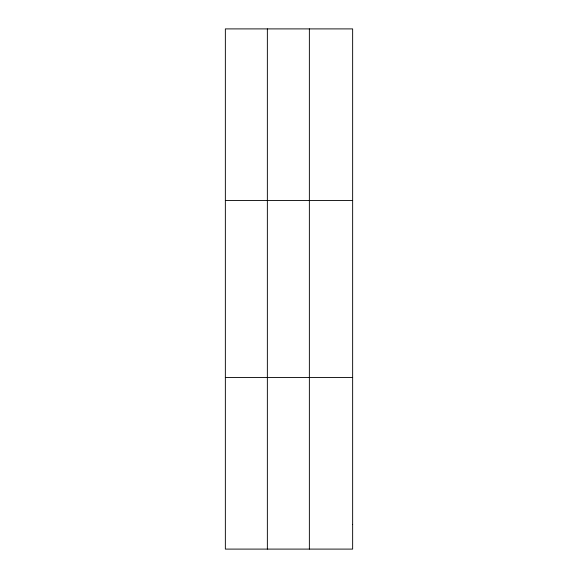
<?xml version="1.0" encoding="UTF-8"?>
<svg xmlns="http://www.w3.org/2000/svg" width="578" height="578" viewBox="0 0 578 578"><rect width="100%" height="100%" fill="white"/><g stroke="black" fill="none" stroke-linecap="round" stroke-linejoin="round"><path stroke-width="0.87" d="M267.361 28.9L267.361 549.1M309.367 28.9L309.367 549.1M225.355 200.566L352.645 200.566M225.355 377.434L352.645 377.434M352.645 524.578L352.645 549.1L225.355 549.1L225.355 28.9L352.645 28.9L352.645 524.578"/></g></svg>
